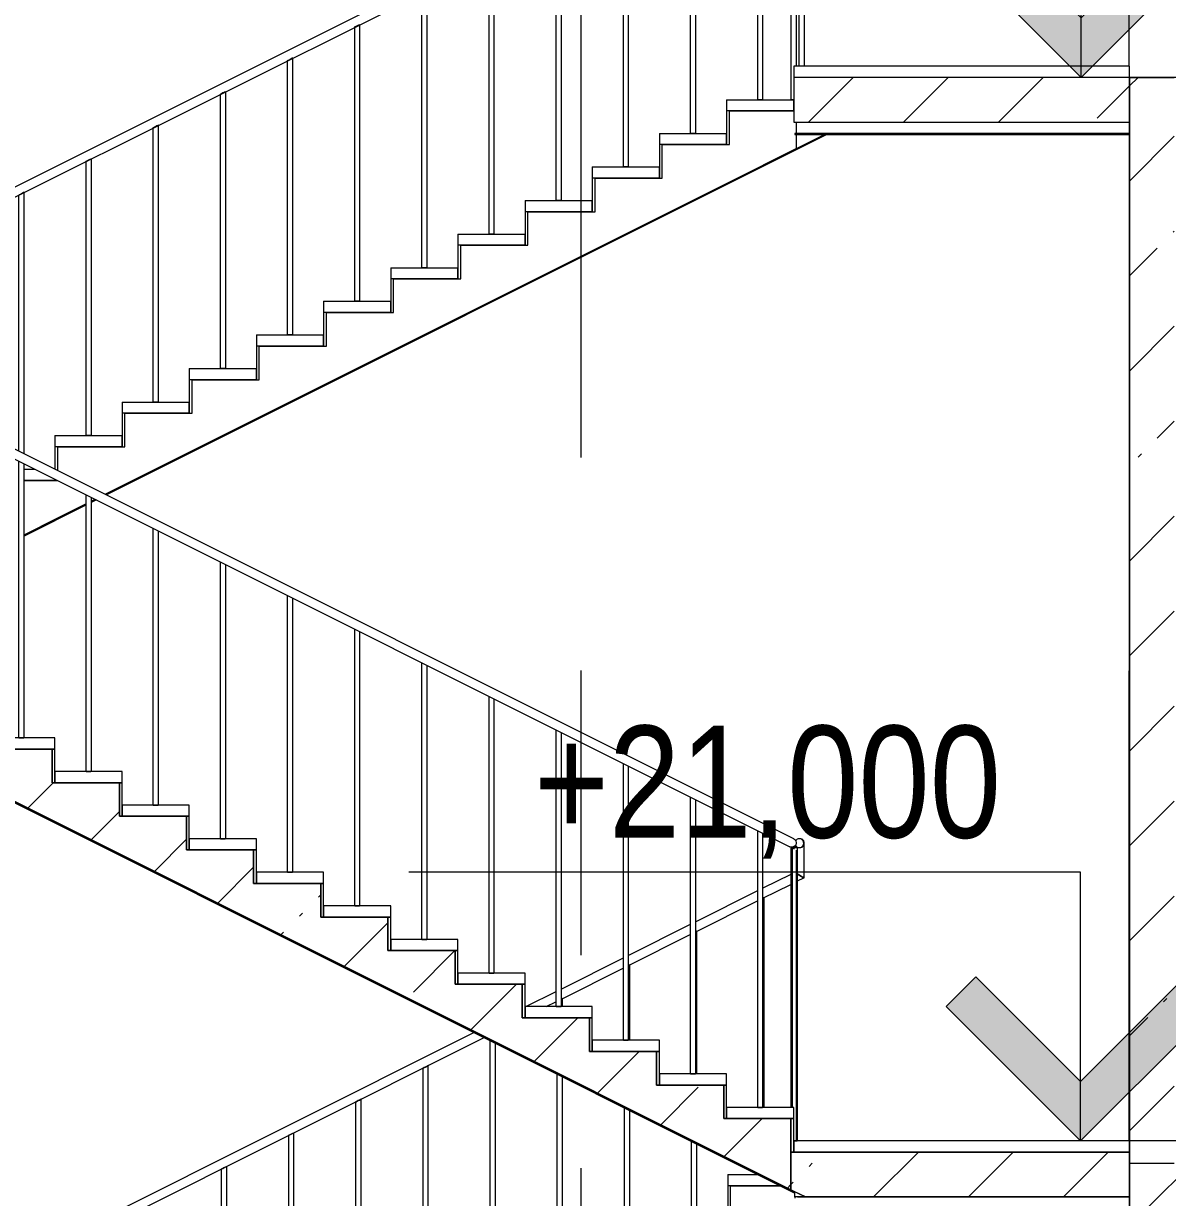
# Model space of a CAD drawing. Header units: millimetres. Extents: x -39507 to 33074, y -24219 to 30962.
# Drawn here: x -26774 to -21663, y 20748 to 25991 of the extents above; entities that cross this region are included whole.
import ezdxf

# ---------------------------------------------------------------- set-up
doc = ezdxf.new("R2010")
doc.units = ezdxf.units.MM
doc.linetypes.add('Осевые', pattern=[6350, 1270, -952.5, 3175, -952.5])
for name, color, linetype, lineweight in [('Балясины', 7, 'Continuous', 9), ('Верхние поручни', 7, 'Continuous', 9), ('Высотные отметки', 7, 'Continuous', 9), ('Лестницы', 7, 'Continuous', 9), ('Лестницы-1', 7, 'Continuous', 18), ('Общие ребра', 7, 'Continuous', 9), ('Ограждение', 7, 'Continuous', 9), ('Перекрытия', 7, 'Continuous', 9), ('Поручни', 7, 'Continuous', 9), ('Потолки', 7, 'Continuous', 9), ('Проступи_подступенки', 7, 'Continuous', 18), ('Проступи_подступенки-1', 7, 'Continuous', 9), ('Стены', 7, 'Continuous', 9), ('Структура _1_', 7, 'Continuous', 18), ('Штриховка разреза-2', 7, 'Continuous', 9)]:
    doc.layers.add(name, color=color, linetype=linetype, lineweight=lineweight)
doc.layers.add('Оси-3', color=7, linetype='Осевые', lineweight=9, true_color=0xaaaaaa)
doc.styles.add('Arial Narrow', font='ARIALN.TTF', dxfattribs={"height": 500})
pattern_1 = [(45, (-2885.9, 6475), (-424.264, 424.264), [600, -100, 20, -100]), (45, (-2885.9, 6899), (-424.264, 424.264), [])]

# ---------------------------------------------------------------- blocks, each defined once
blk = doc.blocks.new('Ограждение - 25mm-6839114-Разрез 2-2')
at = {"layer": 'Балясины'}
for p, q in [((-23495.4, 26874), (-23495.4, 25650)), ((-23470.4, 25650), (-23470.4, 26886.5)), ((-23495.4, 25650), (-23482.9, 25650)), ((-23482.9, 25650), (-23493.7, 25650)), ((-23482.9, 25650), (-23470.4, 25650)), ((-23472.1, 25650), (-23482.9, 25650))]:
    blk.add_line(p, q, dxfattribs=at)
at = {"layer": 'Балясины', "flags": 128}
for points in [[(-23482.9, 26880.3), (-23488.3, 26877.6), (-23492.7, 26875.4), (-23495.1, 26874.2), (-23492.7, 26875.4), (-23488.3, 26877.6), (-23482.9, 26880.3)], [(-23482.9, 26880.3), (-23477.5, 26883), (-23473.1, 26885.2), (-23470.7, 26886.4), (-23473.1, 26885.2), (-23477.5, 26883), (-23482.9, 26880.3)]]:
    blk.add_lwpolyline(points, dxfattribs=at)
blk = doc.blocks.new('Ограждение - 25mm-V24-Разрез 2-2')
at = {"layer": 'Балясины'}
for p, q in [((-26795.4, 25224), (-26795.4, 24081.3)), ((-26770.4, 24068.8), (-26770.4, 25236.5)), ((-26795.4, 24036.5), (-26795.4, 24000)), ((-26770.4, 24000), (-26770.4, 24024))]:
    blk.add_line(p, q, dxfattribs=at)
at = {"layer": 'Балясины', "flags": 128}
for points in [[(-26782.9, 25230.3), (-26788.3, 25227.6), (-26792.7, 25225.4), (-26795.1, 25224.2)], [(-26792.7, 25225.4), (-26788.3, 25227.6), (-26782.9, 25230.3)], [(-26782.9, 25230.3), (-26777.5, 25233), (-26773.1, 25235.2), (-26770.7, 25236.4), (-26773.1, 25235.2), (-26777.5, 25233), (-26782.9, 25230.3)]]:
    blk.add_lwpolyline(points, dxfattribs=at)
blk = doc.blocks.new('Ограждение - 25mm-V29-Разрез 2-2')
at = {"layer": 'Балясины'}
for p, q in [((-27695.4, 24486.5), (-27695.4, 23250)), ((-27695.1, 24486.4), (-27695.1, 24486.4)), ((-27670.4, 23250), (-27670.4, 24474)), ((-27682.9, 23250), (-27693.7, 23250)), ((-27693.7, 23250), (-27682.9, 23250)), ((-27682.9, 23250), (-27672.1, 23250)), ((-27672.1, 23250), (-27682.9, 23250))]:
    blk.add_line(p, q, dxfattribs=at)
blk = doc.blocks.new('Ограждение - 25mm-V30-Разрез 2-2')
at = {"layer": 'Балясины'}
for p, q in [((-25895.4, 23586.5), (-25895.4, 22350)), ((-25895.1, 23586.4), (-25895.1, 23586.4)), ((-25870.4, 22350), (-25870.4, 23574)), ((-25882.9, 22350), (-25893.7, 22350)), ((-25893.7, 22350), (-25882.9, 22350)), ((-25882.9, 22350), (-25872.1, 22350)), ((-25872.1, 22350), (-25882.9, 22350))]:
    blk.add_line(p, q, dxfattribs=at)
blk = doc.blocks.new('Ограждение - 25mm-V31-Разрез 2-2')
at = {"layer": 'Балясины'}
for p, q in [((-23317.1, 22310), (-23338.7, 22310)), ((-23338.7, 22310), (-23317.1, 22310)), ((-23315.4, 21000), (-23315.4, 22310)), ((-23333, 21000), (-23317.1, 21000)), ((-23317.1, 21000), (-23333, 21000))]:
    blk.add_line(p, q, dxfattribs=at)
blk = doc.blocks.new('Ограждение - 25mm-V32-Разрез 2-2')
at = {"layer": 'Балясины'}
blk.add_line((-23465.4, 21150), (-23465.4, 22086.5), dxfattribs=at)
at = {"layer": 'Балясины', "flags": 128}
blk.add_lwpolyline([(-23470.8, 22083.8), (-23468.1, 22085.2), (-23465.7, 22086.4), (-23468.1, 22085.2), (-23470.8, 22083.8)], dxfattribs=at)
blk = doc.blocks.new('Ограждение - 25mm-V33-Разрез 2-2')
at = {"layer": 'Балясины'}
for p, q in [((-23765.4, 21300), (-23765.4, 21936.5)), ((-23790.4, 20998.8), (-23790.4, 20700)), ((-23765.4, 20700), (-23765.4, 20986.3)), ((-23790.4, 20700), (-23777.9, 20700)), ((-23777.9, 20700), (-23788.7, 20700)), ((-23777.9, 20700), (-23765.4, 20700)), ((-23767.1, 20700), (-23777.9, 20700))]:
    blk.add_line(p, q, dxfattribs=at)
at = {"layer": 'Балясины', "flags": 128}
blk.add_lwpolyline([(-23770.4, 21934), (-23768.1, 21935.2), (-23765.7, 21936.4), (-23768.1, 21935.2), (-23770.4, 21934)], dxfattribs=at)
blk = doc.blocks.new('Ограждение - 25mm-V34-Разрез 2-2')
at = {"layer": 'Балясины'}
for p, q in [((-24065.4, 21450), (-24065.4, 21786.5)), ((-24090.4, 21148.8), (-24090.4, 20550)), ((-24065.4, 20550), (-24065.4, 21136.3)), ((-24090.4, 20550), (-24077.9, 20550)), ((-24077.9, 20550), (-24088.7, 20550)), ((-24077.9, 20550), (-24065.4, 20550)), ((-24067.1, 20550), (-24077.9, 20550))]:
    blk.add_line(p, q, dxfattribs=at)
at = {"layer": 'Балясины', "flags": 128}
blk.add_lwpolyline([(-24070.3, 21784.1), (-24068.1, 21785.2), (-24065.7, 21786.4), (-24068.1, 21785.2), (-24070.3, 21784.1)], dxfattribs=at)
blk = doc.blocks.new('Ограждение - 25mm-V35-Разрез 2-2')
at = {"layer": 'Балясины'}
for p, q in [((-24365.4, 21600), (-24365.4, 21636.5)), ((-24390.4, 21298.8), (-24390.4, 20400)), ((-24365.4, 20400), (-24365.4, 21286.3)), ((-24390.4, 20400), (-24377.9, 20400)), ((-24377.9, 20400), (-24388.7, 20400)), ((-24377.9, 20400), (-24365.4, 20400)), ((-24367.1, 20400), (-24377.9, 20400))]:
    blk.add_line(p, q, dxfattribs=at)
at = {"layer": 'Балясины', "flags": 128}
blk.add_lwpolyline([(-24368.1, 21635.2), (-24365.7, 21636.4), (-24368.1, 21635.2)], dxfattribs=at)
blk = doc.blocks.new('Ограждение - 25mm-V36-Разрез 2-2')
at = {"layer": 'Балясины'}
for p, q in [((-24690.4, 21448.9), (-24690.4, 20250)), ((-24665.4, 20250), (-24665.4, 21436.4)), ((-24690.4, 20250), (-24677.9, 20250)), ((-24677.9, 20250), (-24688.7, 20250)), ((-24677.9, 20250), (-24665.4, 20250)), ((-24667.1, 20250), (-24677.9, 20250))]:
    blk.add_line(p, q, dxfattribs=at)
blk = doc.blocks.new('Ограждение - 25mm-6838890-Разрез 2-2')
at = {"layer": 'Балясины'}
for p, q in [((-23345.4, 22311.5), (-23345.4, 21150)), ((-23330.1, 22303.9), (-23332.9, 22305.3)), ((-23320.4, 21000), (-23320.4, 22299)), ((-23345.4, 21100), (-23345.4, 21000)), ((-23332.9, 21000), (-23322.1, 21000)), ((-23322.1, 21000), (-23332.9, 21000))]:
    blk.add_line(p, q, dxfattribs=at)
at = {"layer": 'Балясины', "flags": 128}
blk.add_lwpolyline([(-23332.9, 22305.3), (-23338.3, 22308), (-23342.7, 22310.2), (-23345.1, 22311.4), (-23342.7, 22310.2)], dxfattribs=at)
blk = doc.blocks.new('Ограждение - 25mm-V77-Разрез 2-2')
at = {"layer": 'Балясины'}
for p, q in [((-23340.4, 22310), (-23340.4, 21150)), ((-23315.4, 22310), (-23340.4, 22310)), ((-23338.7, 22310), (-23317.1, 22310)), ((-23315.4, 21000), (-23315.4, 22310)), ((-23333, 21000), (-23317.1, 21000)), ((-23317.1, 21000), (-23333, 21000))]:
    blk.add_line(p, q, dxfattribs=at)
blk = doc.blocks.new('Ограждение - 25mm-V78-Разрез 2-2')
at = {"layer": 'Балясины'}
for p, q in [((-23315.4, 21000), (-23315.4, 22161.5)), ((-23327.9, 21000), (-23333, 21000)), ((-23333, 21000), (-23327.9, 21000)), ((-23327.9, 21000), (-23317.1, 21000)), ((-23317.1, 21000), (-23327.9, 21000))]:
    blk.add_line(p, q, dxfattribs=at)
blk = doc.blocks.new('Ограждение - 25mm-V89-Разрез 2-2')
at = {"layer": 'Балясины'}
for p, q in [((-23320.4, 25800), (-23320.4, 26961.5)), ((-23345.4, 26949), (-23345.4, 25650)), ((-23345.4, 25650), (-23332.9, 25650)), ((-23332.9, 25650), (-23343.7, 25650))]:
    blk.add_line(p, q, dxfattribs=at)
at = {"layer": 'Балясины', "flags": 128}
for points in [[(-23332.9, 26955.3), (-23338.3, 26952.6), (-23342.7, 26950.4), (-23345.1, 26949.2), (-23342.7, 26950.4), (-23338.3, 26952.6), (-23332.9, 26955.3)], [(-23332.9, 26955.3), (-23327.5, 26958), (-23323.1, 26960.2), (-23320.7, 26961.4), (-23323.1, 26960.2), (-23327.5, 26958), (-23332.9, 26955.3)]]:
    blk.add_lwpolyline(points, dxfattribs=at)
blk = doc.blocks.new('Ограждение - Ограждение-6819977-Разрез 2-2')
for name, p in [('Ограждение - 25mm-V89-Разрез 2-2', (0, 0)), ('Ограждение - 25mm-6839114-Разрез 2-2', (0, 0)), ('Ограждение - 25mm-6839114-Разрез 2-2', (-300, -150)), ('Ограждение - 25mm-6839114-Разрез 2-2', (-600, -300)), ('Ограждение - 25mm-6839114-Разрез 2-2', (-900, -450)), ('Ограждение - 25mm-6839114-Разрез 2-2', (-1200, -600)), ('Ограждение - 25mm-6839114-Разрез 2-2', (-1500, -750)), ('Ограждение - 25mm-6839114-Разрез 2-2', (-1800, -900)), ('Ограждение - 25mm-6839114-Разрез 2-2', (-2100, -1050)), ('Ограждение - 25mm-6839114-Разрез 2-2', (-2400, -1200)), ('Ограждение - 25mm-6839114-Разрез 2-2', (-2700, -1350)), ('Ограждение - 25mm-6839114-Разрез 2-2', (-3000, -1500)), ('Ограждение - 25mm-V24-Разрез 2-2', (0, 0)), ('Ограждение - 25mm-V29-Разрез 2-2', (900, -450)), ('Ограждение - 25mm-V29-Разрез 2-2', (1200, -600)), ('Ограждение - 25mm-V29-Разрез 2-2', (1500, -750)), ('Ограждение - 25mm-V30-Разрез 2-2', (0, 0)), ('Ограждение - 25mm-V30-Разрез 2-2', (300, -150)), ('Ограждение - 25mm-V30-Разрез 2-2', (600, -300)), ('Ограждение - 25mm-V30-Разрез 2-2', (900, -450)), ('Ограждение - 25mm-V30-Разрез 2-2', (1200, -600)), ('Ограждение - 25mm-V30-Разрез 2-2', (1500, -750)), ('Ограждение - 25mm-V30-Разрез 2-2', (1800, -900)), ('Ограждение - 25mm-V30-Разрез 2-2', (2100, -1050)), ('Ограждение - 25mm-V30-Разрез 2-2', (2400, -1200)), ('Ограждение - 25mm-6838890-Разрез 2-2', (0, 0)), ('Ограждение - 25mm-V77-Разрез 2-2', (0, 0)), ('Ограждение - 25mm-V31-Разрез 2-2', (0, 0)), ('Ограждение - 25mm-V31-Разрез 2-2', (0, 0)), ('Ограждение - 25mm-V31-Разрез 2-2', (0, 0)), ('Ограждение - 25mm-V78-Разрез 2-2', (0, 0)), ('Ограждение - 25mm-V32-Разрез 2-2', (0, 0)), ('Ограждение - 25mm-V33-Разрез 2-2', (0, 0)), ('Ограждение - 25mm-V34-Разрез 2-2', (0, 0)), ('Ограждение - 25mm-V35-Разрез 2-2', (0, 0)), ('Ограждение - 25mm-V36-Разрез 2-2', (0, 0)), ('Ограждение - 25mm-6839114-Разрез 2-2', (-1495, -5550)), ('Ограждение - 25mm-6839114-Разрез 2-2', (-1795, -5700)), ('Ограждение - 25mm-6839114-Разрез 2-2', (-2095, -5850)), ('Ограждение - 25mm-6839114-Разрез 2-2', (-2395, -6000))]:
    blk.add_blockref(name, p)
blk = doc.blocks.new('Тип верхнего поручня - Верхний поручень_Внутренний_-6840876-Разрез 2-2')
at = {"layer": 'Верхние поручни'}
for p, q in [((-23332.9, 27000), (-27832.9, 24750)), ((-27815, 24714.2), (-23332.9, 26955.3)), ((-23332.9, 22350), (-27832.9, 24600)), ((-27872.9, 24575.3), (-23350.8, 22314.2)), ((-23325.8, 22320.5), (-23325.8, 22310)), ((-23285.8, 22174), (-23285.8, 22330)), ((-23346.3, 22190.8), (-23471, 22128.5)), ((-23307.9, 22187.6), (-23313.1, 22190.8)), ((-23313.1, 22190.8), (-23307.9, 22187.6)), ((-23471, 22083.7), (-23346.3, 22146.1)), ((-23315.4, 22161.5), (-23287.9, 22175.3)), ((-23494.8, 22116.6), (-23770.6, 21978.7)), ((-23770.5, 21933.9), (-23494.7, 22071.9)), ((-23795.2, 21966.3), (-24070.5, 21828.7)), ((-24070.5, 21784), (-23795.2, 21921.6)), ((-24095.3, 21816.3), (-24370.4, 21678.7)), ((-24370.4, 21634), (-24095.3, 21771.6)), ((-24395.4, 21666.3), (-24527.9, 21600)), ((-24438.4, 21600), (-24395.4, 21621.5)), ((-24760.3, 21483.8), (-27227.9, 20250)), ((-27218.4, 20210), (-24715.5, 21461.5))]:
    blk.add_line(p, q, dxfattribs=at)
at = {"layer": 'Верхние поручни', "flags": 128}
for points in [[(-23332.9, 22350), (-23328.6, 22347.1), (-23325.1, 22343.1), (-23322.8, 22338.4), (-23321.9, 22333.3), (-23322.2, 22328.1), (-23323.9, 22323.2)], [(-23287.9, 22330), (-23288.6, 22335.2), (-23290.6, 22340), (-23293.7, 22344.1), (-23297.9, 22347.3), (-23302.7, 22349.3), (-23307.9, 22350), (-23313.1, 22349.3), (-23317.9, 22347.3), (-23322, 22344.1), (-23324.3, 22341.3)], [(-23305.8, 22310), (-23300.6, 22310.7), (-23295.8, 22312.7), (-23291.6, 22315.9), (-23288.4, 22320), (-23286.4, 22324.8), (-23285.8, 22330), (-23286.4, 22335.2), (-23288.4, 22340), (-23291.6, 22344.1), (-23295.8, 22347.3), (-23300.6, 22349.3), (-23305.8, 22350)], [(-23323.9, 22323.2), (-23326.9, 22318.8), (-23330.8, 22315.4), (-23335.5, 22313.1), (-23340.6, 22312.1), (-23345.8, 22312.5), (-23350.8, 22314.2)], [(-23325.2, 22320), (-23322, 22315.9), (-23317.9, 22312.7), (-23313.1, 22310.7), (-23307.9, 22310), (-23302.7, 22310.7), (-23297.9, 22312.7), (-23293.7, 22315.9), (-23290.6, 22320), (-23288.6, 22324.8), (-23287.9, 22330)], [(-23305.8, 22186.3), (-23310.9, 22189.5), (-23315.4, 22192.3)], [(-23315.4, 22192.3), (-23310.9, 22189.5), (-23305.8, 22186.3)], [(-23307.9, 22187.6), (-23302.7, 22184.4), (-23297.9, 22181.5), (-23293.7, 22178.9), (-23290.6, 22176.9)], [(-23290.6, 22176.9), (-23293.7, 22178.9), (-23297.9, 22181.5), (-23302.7, 22184.4), (-23307.9, 22187.6)], [(-23305.8, 22186.3), (-23300.6, 22183.1), (-23295.8, 22180.2), (-23291.6, 22177.6), (-23288.4, 22175.6)], [(-23285.8, 22174), (-23286.4, 22174.4), (-23288.4, 22175.6), (-23291.6, 22177.6), (-23295.8, 22180.2), (-23300.6, 22183.1), (-23305.8, 22186.3)]]:
    blk.add_lwpolyline(points, dxfattribs=at)
blk = doc.blocks.new('Ограждение - 25mm-V172-Разрез 2-2')
at = {"layer": 'Балясины'}
for p, q in [((-23309.5, 27060), (-23309.5, 25800)), ((-23284.5, 25800), (-23284.5, 27060))]:
    blk.add_line(p, q, dxfattribs=at)
blk = doc.blocks.new('Ограждение - 25 мм-V173-Разрез 2-2')
at = {"layer": 'Балясины'}
for p, q in [((-23309.5, 27100.2), (-23309.5, 25800)), ((-23286.2, 27100.2), (-23307.9, 27100.2)), ((-23307.9, 27100.2), (-23286.2, 27100.2)), ((-23284.5, 27096.9), (-23284.5, 27100.2)), ((-23284.5, 25800), (-23284.5, 27063.1))]:
    blk.add_line(p, q, dxfattribs=at)
blk = doc.blocks.new('Ограждение - 25 мм-V174-Разрез 2-2')
at = {"layer": 'Балясины'}
for p, q in [((-23309.5, 27100.2), (-23309.5, 25800)), ((-23284.5, 27100.2), (-23309.5, 27100.2)), ((-23307.9, 27100.2), (-23286.2, 27100.2)), ((-23284.5, 27096.9), (-23284.5, 27100.2)), ((-23284.5, 25800), (-23284.5, 27063.1))]:
    blk.add_line(p, q, dxfattribs=at)
blk = doc.blocks.new('Ограждение - Ограждение-7181587-Разрез 2-2')
at = {"layer": 'Поручни'}
for start, end in [(0, 180), (180, 0)]:
    blk.add_arc((-23277, 27080), 20, start, end, dxfattribs=at)
for name in ['Ограждение - 25 мм-V173-Разрез 2-2', 'Ограждение - 25 мм-V173-Разрез 2-2', 'Ограждение - 25 мм-V174-Разрез 2-2', 'Ограждение - 25mm-V172-Разрез 2-2']:
    blk.add_blockref(name, (0, 0))
blk = doc.blocks.new('Высотные отметки - Высотная отметка - Стрелка-4455449-Разрез 2-2')
at = {"layer": 'Высотные отметки'}
blk.add_hatch(color=256, dxfattribs=at).paths.add_polyline_path([(-36565.6, -5267.2), (-36098.4, -5734.3), (-35631.2, -5267.2), (-35498.4, -5400), (-36098.4, -6000), (-36698.4, -5400)], flags=0)
for p, q in [((-36098.4, -4800), (-39098.4, -4800)), ((-36098.4, -6000), (-36098.4, -4800)), ((-36565.6, -5267.2), (-36698.4, -5400)), ((-36098.4, -5734.3), (-36565.6, -5267.2)), ((-35631.2, -5267.2), (-36098.4, -5734.3)), ((-35498.4, -5400), (-35631.2, -5267.2)), ((-36698.4, -5400), (-36098.4, -6000)), ((-36098.4, -6000), (-35498.4, -5400)), ((-35002.8, -6000), (-36395.1, -6000))]:
    blk.add_line(p, q, dxfattribs=at)

msp = doc.modelspace()

# ---------------------------------------------------------------- hatches: boundary and pattern name
at = {"layer": 'Лестницы'}
h = msp.add_hatch(dxfattribs=at)
h.set_pattern_fill('FP_2', color=256, style=0, pattern_type=2)
h.set_pattern_definition(pattern_1)
h.paths.add_polyline_path([(-23345.4, 20782.3), (-23346.3, 21100), (-23645.4, 21100), (-23645.4, 21250), (-23945.4, 21250), (-23945.4, 21400), (-24245.4, 21400), (-24245.4, 21550), (-24545.4, 21550), (-24545.4, 21700), (-24845.4, 21700), (-24845.4, 21850), (-25145.4, 21850), (-25145.4, 22000), (-25445.4, 22000), (-25445.4, 22150), (-25745.4, 22150), (-25745.4, 22300), (-26045.4, 22300), (-26045.4, 22450), (-26345.4, 22450), (-26345.4, 22600), (-26645.4, 22600), (-26645.4, 22750), (-26945.4, 22750), (-26945.4, 22900), (-27245.4, 22900), (-27245.4, 23050), (-27545.4, 23050), (-27545.4, 23200), (-27845.4, 23200), (-27845.4, 23032.3), (-23467.8, 20843.5)], flags=0)
h = msp.add_hatch(dxfattribs=at)
h.set_pattern_fill('FP_2', color=256, style=0, pattern_type=2)
h.set_pattern_definition(pattern_1)
h.paths.add_polyline_path([(-22495.7, 20750), (-21832.9, 20750), (-21832.9, 20950), (-23345.4, 20950), (-23345.4, 20782.3), (-23280.8, 20750), (-23062.8, 20750)], flags=0)
at = {"layer": 'Штриховка разреза-2'}
h = msp.add_hatch(dxfattribs=at)
h.set_pattern_fill('FP_2', color=256, style=0, pattern_type=2)
h.set_pattern_definition(pattern_1)
h.paths.add_polyline_path([(-21632.9, 20900), (-21632.9, 25750), (-21832.9, 25750), (-21832.9, 20900)], flags=0)
h.paths.add_polyline_path([(-21632.9, 27782), (-21632.9, 28834.8), (-21832.9, 28834.8), (-21832.9, 27782)], flags=0)
h = msp.add_hatch(dxfattribs=at)
h.set_pattern_fill('FP_2', color=256, style=0, pattern_type=2)
h.set_pattern_definition(pattern_1)
h.paths.add_polyline_path([(-23062.8, 25550), (-21832.9, 25550), (-21832.9, 25750), (-23332.9, 25750), (-23332.9, 25550)], flags=0)
h = msp.add_hatch(dxfattribs=at)
h.set_pattern_fill('FP_2', color=256, style=0, pattern_type=2)
h.set_pattern_definition(pattern_1)
h.paths.add_polyline_path([(16067.1, 20650), (16067.1, 20900), (-21832.9, 20900), (-21832.9, 20650), (16063.1, 20650)], flags=0)
h.paths.add_polyline_path([(-31568.4, 20650), (-29332.9, 20650), (-29332.9, 20900), (-31682.9, 20900), (-31682.9, 20650)], flags=0)

# ---------------------------------------------------------------- linework, layer by layer
at = {"layer": 'Высотные отметки'}
for p, q in [((-22029.9, 25750), (-22048.5, 25750)), ((-21877.1, 25750), (-22029.9, 25750)), ((-21927.9, 21000), (-22051.7, 21000)), ((-21871.5, 21000), (-21927.9, 21000))]:
    msp.add_line(p, q, dxfattribs=at)
at = {"layer": 'Лестницы'}
for p, q in [((-23620.4, 25600), (-23332.9, 25600)), ((-23620.4, 25450), (-23620.4, 25600)), ((-23320.4, 25500), (-23320.4, 25550)), ((-23320.4, 25432.3), (-23320.4, 25495)), ((-23920.4, 25450), (-23620.4, 25450)), ((-23920.4, 25300), (-23920.4, 25450)), ((-23320.4, 25432.3), (-23620.4, 25282.3)), ((-24220.4, 25300), (-23920.4, 25300)), ((-24220.4, 25150), (-24220.4, 25300)), ((-23920.4, 25132.3), (-23620.4, 25282.3)), ((-24520.4, 25150), (-24220.4, 25150)), ((-24520.4, 25000), (-24520.4, 25150)), ((-24220.4, 24982.3), (-23920.4, 25132.3)), ((-24820.4, 25000), (-24520.4, 25000)), ((-24820.4, 24850), (-24820.4, 25000)), ((-24520.4, 24832.3), (-24220.4, 24982.3)), ((-25120.4, 24850), (-24820.4, 24850)), ((-25120.4, 24700), (-25120.4, 24850)), ((-24820.4, 24682.3), (-24520.4, 24832.3)), ((-25420.4, 24700), (-25120.4, 24700)), ((-25420.4, 24550), (-25420.4, 24700)), ((-25120.4, 24532.3), (-24820.4, 24682.3)), ((-25720.4, 24550), (-25420.4, 24550)), ((-25720.4, 24400), (-25720.4, 24550)), ((-25420.4, 24382.3), (-25120.4, 24532.3)), ((-26020.4, 24400), (-25720.4, 24400)), ((-26020.4, 24250), (-26020.4, 24400)), ((-25720.4, 24232.3), (-25420.4, 24382.3)), ((-26320.4, 24250), (-26020.4, 24250)), ((-26320.4, 24100), (-26320.4, 24250)), ((-26020.4, 24082.3), (-25720.4, 24232.3)), ((-26620.4, 24100), (-26320.4, 24100)), ((-26620.4, 23993.8), (-26620.4, 24100)), ((-26320.4, 23932.3), (-26020.4, 24082.3)), ((-26770.8, 23950), (-26622.3, 23950)), ((-26408.9, 23888), (-26320.4, 23932.3)), ((-26470.7, 23857.1), (-26453.6, 23865.7)), ((-26620.4, 23782.3), (-26495, 23845)), ((-26771, 23707), (-26620.4, 23782.3)), ((-23615.4, 20800), (-23392.9, 20800)), ((-23615.4, 20650), (-23615.4, 20800)), ((-23327.9, 20750), (-23327.9, 20773.5)), ((-23280.8, 20750), (-23327.9, 20773.5)), ((-23280.8, 20750), (-23327.9, 20750)), ((-23315.4, 20750), (-23080, 20750))]:
    msp.add_line(p, q, dxfattribs=at)
at = {"layer": 'Лестницы-1'}
for p, q in [((-27845.4, 23032.3), (-23345.4, 20782.3)), ((-26645.4, 22750), (-26945.4, 22750)), ((-26645.4, 22600), (-26645.4, 22750)), ((-26345.4, 22600), (-26645.4, 22600)), ((-26345.4, 22450), (-26345.4, 22600)), ((-26045.4, 22450), (-26345.4, 22450)), ((-26045.4, 22300), (-26045.4, 22450)), ((-25745.4, 22300), (-26045.4, 22300)), ((-25745.4, 22150), (-25745.4, 22300)), ((-25445.4, 22150), (-25745.4, 22150)), ((-25445.4, 22000), (-25445.4, 22150)), ((-25145.4, 22000), (-25445.4, 22000)), ((-25145.4, 21850), (-25145.4, 22000)), ((-24845.4, 21850), (-25145.4, 21850)), ((-24845.4, 21700), (-24845.4, 21850)), ((-24545.4, 21700), (-24845.4, 21700)), ((-24545.4, 21550), (-24545.4, 21700)), ((-24245.4, 21550), (-24545.4, 21550)), ((-24245.4, 21400), (-24245.4, 21550)), ((-23945.4, 21400), (-24245.4, 21400)), ((-23945.4, 21250), (-23945.4, 21400)), ((-23645.4, 21250), (-23945.4, 21250)), ((-23645.4, 21100), (-23645.4, 21250)), ((-23345.4, 21100), (-23645.4, 21100)), ((-23345.4, 20782.3), (-23345.4, 21100)), ((-21832.9, 20950), (-23345.4, 20950)), ((-23345.4, 20950), (-23345.4, 20782.3)), ((-21832.9, 20750), (-21832.9, 20950)), ((-23345.4, 20782.3), (-23280.8, 20750)), ((-23280.8, 20750), (-21832.9, 20750))]:
    msp.add_line(p, q, dxfattribs=at)
at = {"layer": 'Общие ребра'}
for p, q in [((-21832.9, 25750), (-23332.9, 25750)), ((-21832.9, 25750), (-21832.9, 20900)), ((-21832.9, 20900), (-21832.9, 25750))]:
    msp.add_line(p, q, dxfattribs=at)
at = {"layer": 'Оси-3'}
msp.add_line((-24282.9, -22619.5), (-24282.9, 29000), dxfattribs=at)
at = {"layer": 'Перекрытия'}
for p, q in [((-21832.9, 21000), (-21832.9, 20900)), ((-21832.9, 20900), (-21832.9, 20650)), ((-21692.9, 20900), (-21832.9, 20900)), ((-21632.9, 20900), (-21832.9, 20900))]:
    msp.add_line(p, q, dxfattribs=at)
at = {"layer": 'Потолки'}
for p, q in [((-26408.8, 23888), (-23195.4, 25495)), ((-23187.9, 25493.2), (-26403.2, 23885.2)), ((-26470.7, 23857), (-26453.5, 23865.6)), ((-26447.9, 23862.8), (-26470.7, 23851.4)), ((-26495, 23839.2), (-26771.1, 23701.2)), ((-26771, 23706.8), (-26495, 23844.8))]:
    msp.add_line(p, q, dxfattribs=at)
at = {"layer": 'Проступи_подступенки'}
for p, q in [((-26632.9, 22800), (-26932.9, 22800)), ((-26632.9, 22750), (-26632.9, 22800)), ((-26932.9, 22750), (-26632.9, 22750)), ((-26632.9, 22750), (-26645.4, 22750)), ((-26645.4, 22750), (-26645.4, 22600)), ((-26632.9, 22600), (-26632.9, 22750)), ((-26645.4, 22600), (-26632.9, 22600)), ((-26332.9, 22650), (-26632.9, 22650)), ((-26632.9, 22650), (-26632.9, 22600)), ((-26632.9, 22600), (-26332.9, 22600)), ((-26332.9, 22600), (-26345.4, 22600)), ((-26345.4, 22600), (-26345.4, 22450)), ((-26332.9, 22600), (-26332.9, 22650)), ((-26332.9, 22450), (-26332.9, 22600)), ((-26032.9, 22500), (-26332.9, 22500)), ((-26332.9, 22500), (-26332.9, 22450)), ((-26032.9, 22450), (-26032.9, 22500)), ((-26345.4, 22450), (-26332.9, 22450)), ((-26332.9, 22450), (-26032.9, 22450)), ((-26032.9, 22450), (-26045.4, 22450)), ((-26045.4, 22450), (-26045.4, 22300)), ((-26032.9, 22300), (-26032.9, 22450)), ((-25732.9, 22350), (-26032.9, 22350)), ((-26032.9, 22350), (-26032.9, 22300)), ((-25732.9, 22300), (-25732.9, 22350)), ((-26045.4, 22300), (-26032.9, 22300)), ((-26032.9, 22300), (-25732.9, 22300)), ((-25732.9, 22300), (-25745.4, 22300)), ((-25745.4, 22300), (-25745.4, 22150)), ((-25732.9, 22150), (-25732.9, 22300)), ((-25432.9, 22200), (-25732.9, 22200)), ((-25732.9, 22200), (-25732.9, 22150)), ((-25432.9, 22150), (-25432.9, 22200)), ((-25745.4, 22150), (-25732.9, 22150)), ((-25732.9, 22150), (-25432.9, 22150)), ((-25432.9, 22150), (-25445.4, 22150)), ((-25445.4, 22150), (-25445.4, 22000)), ((-25432.9, 22000), (-25432.9, 22150)), ((-25132.9, 22050), (-25432.9, 22050)), ((-25432.9, 22050), (-25432.9, 22000)), ((-25132.9, 22000), (-25132.9, 22050)), ((-25445.4, 22000), (-25432.9, 22000)), ((-25432.9, 22000), (-25132.9, 22000)), ((-25132.9, 22000), (-25145.4, 22000)), ((-25145.4, 22000), (-25145.4, 21850)), ((-25132.9, 21850), (-25132.9, 22000)), ((-24832.9, 21900), (-25132.9, 21900)), ((-25132.9, 21900), (-25132.9, 21850)), ((-24832.9, 21850), (-24832.9, 21900)), ((-25145.4, 21850), (-25132.9, 21850)), ((-25132.9, 21850), (-24832.9, 21850)), ((-24832.9, 21850), (-24845.4, 21850)), ((-24845.4, 21850), (-24845.4, 21700)), ((-24832.9, 21700), (-24832.9, 21850)), ((-24532.9, 21750), (-24832.9, 21750)), ((-24832.9, 21750), (-24832.9, 21700)), ((-24532.9, 21700), (-24532.9, 21750)), ((-24845.4, 21700), (-24832.9, 21700)), ((-24832.9, 21700), (-24532.9, 21700)), ((-24532.9, 21700), (-24545.4, 21700)), ((-24545.4, 21700), (-24545.4, 21550)), ((-24532.9, 21550), (-24532.9, 21700)), ((-24545.4, 21550), (-24532.9, 21550)), ((-24232.9, 21600), (-24532.9, 21600)), ((-24532.9, 21600), (-24532.9, 21550)), ((-24532.9, 21550), (-24232.9, 21550)), ((-24232.9, 21550), (-24245.4, 21550)), ((-24245.4, 21550), (-24245.4, 21400)), ((-24232.9, 21550), (-24232.9, 21600)), ((-24232.9, 21400), (-24232.9, 21550)), ((-23932.9, 21450), (-24232.9, 21450)), ((-24232.9, 21450), (-24232.9, 21400)), ((-23932.9, 21400), (-23932.9, 21450)), ((-24245.4, 21400), (-24232.9, 21400)), ((-24232.9, 21400), (-23932.9, 21400)), ((-23932.9, 21400), (-23945.4, 21400)), ((-23945.4, 21400), (-23945.4, 21250)), ((-23932.9, 21250), (-23932.9, 21400)), ((-23632.9, 21300), (-23932.9, 21300)), ((-23932.9, 21300), (-23932.9, 21250)), ((-23632.9, 21250), (-23632.9, 21300)), ((-23945.4, 21250), (-23932.9, 21250)), ((-23932.9, 21250), (-23632.9, 21250)), ((-23632.9, 21250), (-23645.4, 21250)), ((-23645.4, 21250), (-23645.4, 21100)), ((-23632.9, 21100), (-23632.9, 21250)), ((-23332.9, 21150), (-23632.9, 21150)), ((-23632.9, 21150), (-23632.9, 21100)), ((-23332.9, 21100), (-23332.9, 21150)), ((-23645.4, 21100), (-23632.9, 21100)), ((-23632.9, 21100), (-23332.9, 21100)), ((-23332.9, 21100), (-23345.4, 21100)), ((-23345.4, 21100), (-23345.4, 20950)), ((-23332.9, 20950), (-23332.9, 21100)), ((-21832.9, 21000), (-23332.9, 21000)), ((-23332.9, 21000), (-23332.9, 20950)), ((-21832.9, 20950), (-21832.9, 21000)), ((-23345.4, 20950), (-23332.9, 20950)), ((-23332.9, 20950), (-21832.9, 20950))]:
    msp.add_line(p, q, dxfattribs=at)
at = {"layer": 'Проступи_подступенки-1'}
for p, q in [((-23332.9, 25750), (-23332.9, 25600)), ((-23632.9, 25650), (-23332.9, 25650)), ((-23632.9, 25650), (-23632.9, 25600)), ((-23332.9, 25600), (-23332.9, 25650)), ((-23632.9, 25600), (-23632.9, 25450)), ((-23620.4, 25600), (-23632.9, 25600)), ((-23332.9, 25600), (-23632.9, 25600)), ((-23620.4, 25450), (-23620.4, 25600)), ((-23932.9, 25500), (-23632.9, 25500)), ((-23932.9, 25500), (-23932.9, 25450)), ((-23632.9, 25450), (-23632.9, 25500)), ((-23932.9, 25450), (-23932.9, 25300)), ((-23920.4, 25450), (-23932.9, 25450)), ((-23632.9, 25450), (-23932.9, 25450)), ((-23920.4, 25300), (-23920.4, 25450)), ((-23632.9, 25450), (-23620.4, 25450)), ((-24232.9, 25350), (-23932.9, 25350)), ((-24232.9, 25350), (-24232.9, 25300)), ((-23932.9, 25300), (-23932.9, 25350)), ((-24232.9, 25300), (-24232.9, 25150)), ((-24220.4, 25300), (-24232.9, 25300)), ((-23932.9, 25300), (-24232.9, 25300)), ((-24220.4, 25150), (-24220.4, 25300)), ((-23932.9, 25300), (-23920.4, 25300)), ((-24532.9, 25200), (-24232.9, 25200)), ((-24532.9, 25200), (-24532.9, 25150)), ((-24232.9, 25150), (-24232.9, 25200)), ((-24532.9, 25150), (-24532.9, 25000)), ((-24520.4, 25150), (-24532.9, 25150)), ((-24232.9, 25150), (-24532.9, 25150)), ((-24520.4, 25000), (-24520.4, 25150)), ((-24232.9, 25150), (-24220.4, 25150)), ((-24832.9, 25050), (-24532.9, 25050)), ((-24832.9, 25050), (-24832.9, 25000)), ((-24532.9, 25000), (-24532.9, 25050)), ((-24832.9, 25000), (-24832.9, 24850)), ((-24820.4, 25000), (-24832.9, 25000)), ((-24532.9, 25000), (-24832.9, 25000)), ((-24820.4, 24850), (-24820.4, 25000)), ((-24532.9, 25000), (-24520.4, 25000)), ((-25132.9, 24900), (-24832.9, 24900)), ((-25132.9, 24900), (-25132.9, 24850)), ((-24832.9, 24850), (-24832.9, 24900)), ((-25132.9, 24850), (-25132.9, 24700)), ((-25120.4, 24850), (-25132.9, 24850)), ((-24832.9, 24850), (-25132.9, 24850)), ((-25120.4, 24700), (-25120.4, 24850)), ((-24832.9, 24850), (-24820.4, 24850)), ((-25432.9, 24750), (-25132.9, 24750)), ((-25432.9, 24750), (-25432.9, 24700)), ((-25132.9, 24700), (-25132.9, 24750)), ((-25432.9, 24700), (-25432.9, 24550)), ((-25420.4, 24700), (-25432.9, 24700)), ((-25132.9, 24700), (-25432.9, 24700)), ((-25420.4, 24550), (-25420.4, 24700)), ((-25132.9, 24700), (-25120.4, 24700)), ((-25732.9, 24600), (-25432.9, 24600)), ((-25732.9, 24600), (-25732.9, 24550)), ((-25432.9, 24550), (-25432.9, 24600)), ((-25732.9, 24550), (-25732.9, 24400)), ((-25720.4, 24550), (-25732.9, 24550)), ((-25432.9, 24550), (-25732.9, 24550)), ((-25720.4, 24400), (-25720.4, 24550)), ((-25432.9, 24550), (-25420.4, 24550)), ((-26032.9, 24450), (-25732.9, 24450)), ((-26032.9, 24450), (-26032.9, 24400)), ((-25732.9, 24400), (-25732.9, 24450)), ((-26032.9, 24400), (-26032.9, 24250)), ((-26020.4, 24400), (-26032.9, 24400)), ((-25732.9, 24400), (-26032.9, 24400)), ((-26020.4, 24250), (-26020.4, 24400)), ((-25732.9, 24400), (-25720.4, 24400)), ((-26332.9, 24300), (-26032.9, 24300)), ((-26332.9, 24300), (-26332.9, 24250)), ((-26032.9, 24250), (-26032.9, 24300)), ((-26332.9, 24250), (-26332.9, 24100)), ((-26320.4, 24250), (-26332.9, 24250)), ((-26032.9, 24250), (-26332.9, 24250)), ((-26320.4, 24100), (-26320.4, 24250)), ((-26032.9, 24250), (-26020.4, 24250)), ((-26632.9, 24150), (-26332.9, 24150)), ((-26632.9, 24150), (-26632.9, 24100)), ((-26332.9, 24100), (-26332.9, 24150)), ((-26632.9, 24100), (-26632.9, 24000)), ((-26620.4, 24100), (-26632.9, 24100)), ((-26332.9, 24100), (-26632.9, 24100)), ((-26620.4, 23993.8), (-26620.4, 24100)), ((-26332.9, 24100), (-26320.4, 24100)), ((-26770.7, 24000), (-26722.3, 24000)), ((-26632.9, 23950), (-26770.8, 23950)), ((-26632.9, 23950), (-26632.9, 23955.3)), ((-26632.9, 23955.3), (-26632.9, 23950)), ((-26632.9, 23950), (-26622.3, 23950)), ((-23315.4, 20950), (-23327.9, 20950)), ((-23627.9, 20850), (-23492.9, 20850)), ((-23627.9, 20850), (-23627.9, 20800)), ((-23627.9, 20800), (-23627.9, 20650)), ((-23615.4, 20800), (-23627.9, 20800)), ((-23392.9, 20800), (-23627.9, 20800)), ((-23615.4, 20650), (-23615.4, 20800))]:
    msp.add_line(p, q, dxfattribs=at)
at = {"layer": 'Стены'}
for p, q in [((-21834.9, 25800), (-21834.9, 27782)), ((-21832.9, 25750), (-21632.9, 25750)), ((-21834.9, 23100), (-21832.9, 23100)), ((-21834.9, 21010), (-21834.9, 23100)), ((-21832.9, 23100), (-21832.9, 21010)), ((-21834.9, 21000), (-21834.9, 21010)), ((-21832.9, 21010), (-21832.9, 21000))]:
    msp.add_line(p, q, dxfattribs=at)
at = {"layer": 'Структура _1_'}
for p, q in [((-21832.9, 25800), (-23332.9, 25800)), ((-23332.9, 25800), (-23332.9, 25750)), ((-21832.9, 25750), (-21832.9, 25800)), ((-23332.9, 25750), (-23332.9, 25550)), ((-21832.9, 25750), (-21834.9, 25750)), ((-21834.9, 25750), (-21834.9, 18900)), ((-21632.9, 25750), (-21832.9, 25750)), ((-21832.9, 25550), (-21832.9, 25750)), ((-23332.9, 25550), (-21832.9, 25550)), ((-21832.9, 25500), (-23327.9, 25500)), ((-23327.9, 25500), (-23327.9, 25495)), ((-23327.9, 25495), (-21832.9, 25495)), ((-21832.9, 25495), (-21832.9, 25500)), ((-23327.9, 20773.1), (-28080.8, 23150)), ((-28080.8, 23144.4), (-23327.9, 20767.5)), ((-21832.9, 20900), (-21832.9, 20650)), ((-21832.9, 20650), (-21832.9, 20900)), ((-23327.9, 20767.5), (-23327.9, 20773.1)), ((-21832.9, 20750), (-23327.9, 20750)), ((-23327.9, 20750), (-23327.9, 20745)), ((-21832.9, 20745), (-21832.9, 20750))]:
    msp.add_line(p, q, dxfattribs=at)

# ---------------------------------------------------------------- block references
at = {"layer": 'Верхние поручни'}
msp.add_blockref('Тип верхнего поручня - Верхний поручень_Внутренний_-6840876-Разрез 2-2', (0, 0), dxfattribs=at)
at = {"layer": 'Высотные отметки'}
for p in [(14049.9, 31750), (14046.7, 27000)]:
    msp.add_blockref('Высотные отметки - Высотная отметка - Стрелка-4455449-Разрез 2-2', p, dxfattribs=at)
at = {"layer": 'Ограждение'}
for name in ['Ограждение - Ограждение-7181587-Разрез 2-2', 'Ограждение - Ограждение-6819977-Разрез 2-2']:
    msp.add_blockref(name, (0, 0), dxfattribs=at)

# ---------------------------------------------------------------- texts
at = {"layer": 'Высотные отметки', "insert": (-24493.1, 22854.3), "char_height": 500, "width": 2499.191, "attachment_point": 1, "line_spacing_factor": 0.974696, "style": 'Arial Narrow'}
msp.add_mtext('+21,000', dxfattribs=at)

doc.saveas('drawing.dxf')
